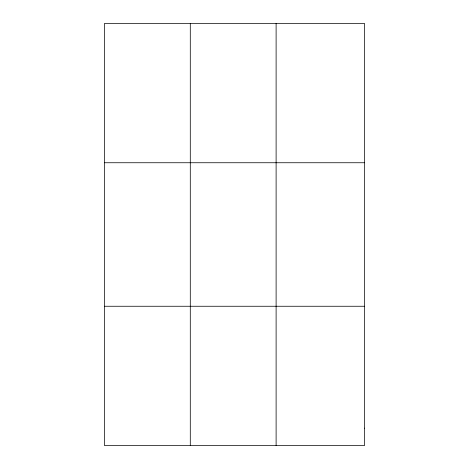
<?xml version="1.0" encoding="UTF-8"?>
<svg xmlns="http://www.w3.org/2000/svg" width="469" height="469" viewBox="0 0 469 469"><rect width="100%" height="100%" fill="white"/><g stroke="black" fill="none" stroke-linecap="round" stroke-linejoin="round"><path stroke-width="0.7" d="M190.291 445.55L190.291 23.45M276.112 445.55L276.112 23.45M104.464 162.743L364.536 162.743M104.464 306.257L364.536 306.257M364.536 428.138L364.536 445.55L104.464 445.55L104.464 23.45L364.536 23.45L364.536 428.138"/></g></svg>
